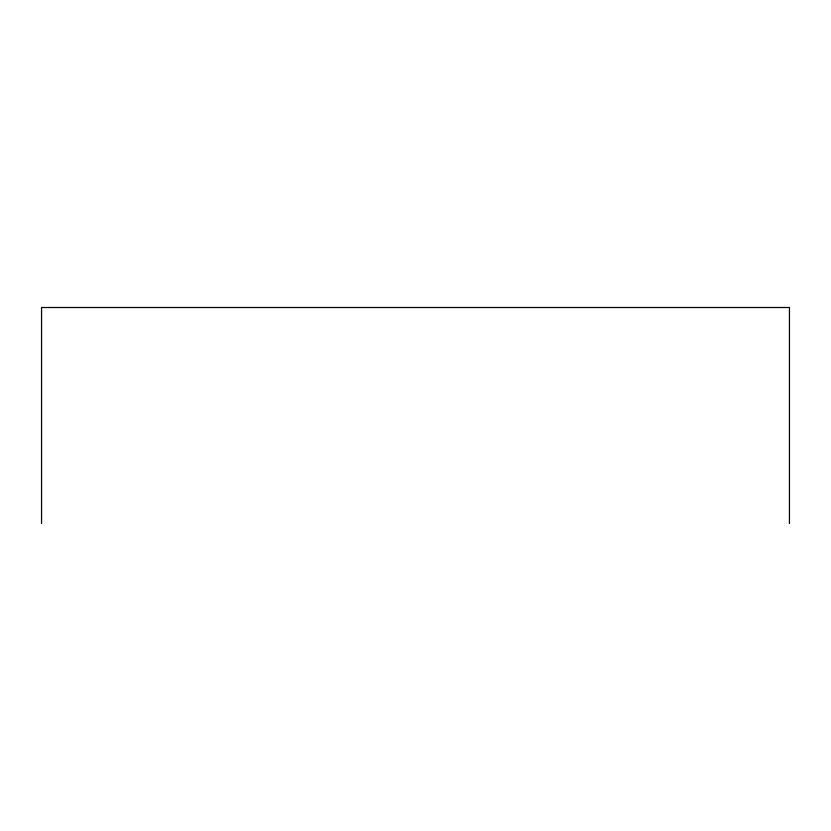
<?xml version="1.0" encoding="UTF-8"?>
<svg xmlns="http://www.w3.org/2000/svg" width="831" height="831" viewBox="0 0 831 831"><rect width="100%" height="100%" fill="white"/><g stroke="black" fill="none" stroke-linecap="round" stroke-linejoin="round"><path stroke-width="1.25" d="M789.45 523.488L789.45 307.512L41.55 307.512L41.55 523.488"/></g></svg>
